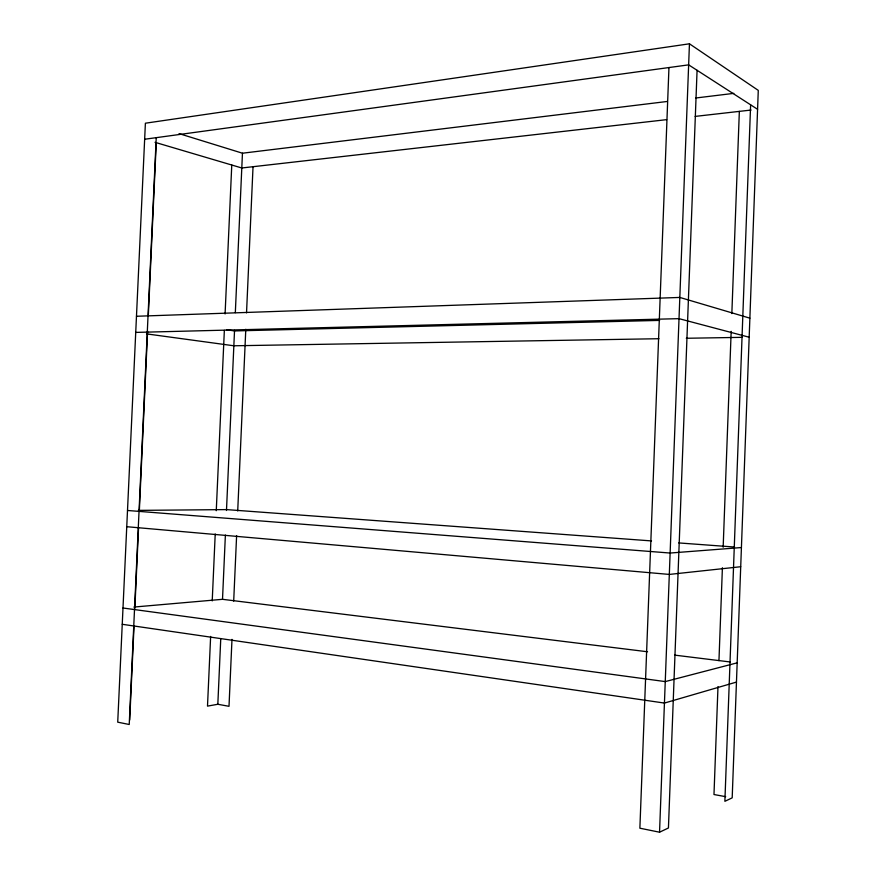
<?xml version="1.0" encoding="UTF-8"?>
<svg xmlns="http://www.w3.org/2000/svg" width="876" height="876" viewBox="0 0 876 876"><rect width="100%" height="100%" fill="white"/><g stroke="black" fill="none" stroke-linecap="round" stroke-linejoin="round"><path stroke-width="1.31" d="M668.957 67.551L639.874 828.203L659.54 832.2L689.445 43.8L145.394 123.209L117.723 722.163L129.221 724.496L156.235 137.663M697.077 70.288L668.432 827.995L659.54 832.2M717.992 686.598L713.984 794.532L725.689 796.667M718.955 660.635L722.404 567.725M723.16 547.226L731.175 331.358M731.843 313.597L739.344 111.383M750.622 104.824L724.879 801.31L732.194 797.85L758.277 90.381L689.445 43.8M210.634 636.436L207.502 706.122L217.828 704.271L220.752 638.779M222.515 599.206L225.384 535.061M226.479 510.5L234.538 330.372M235.326 312.633L242.455 153.212L179.043 133.612M231.987 639.37L229.008 706.308L217.828 704.271M233.695 601.122L236.619 535.554M237.714 510.96L245.795 329.267M246.528 312.874L253.033 166.703M129.703 720.028L134.039 625.847M134.86 608.108L138.561 527.582M139.317 511.201L147.606 331.04M148.296 316.028L156.267 142.689M212.222 600.903L215.222 533.955M216.262 510.719L224.355 330.361M225.088 313.958L231.768 165.016M736.464 682.086L664.435 703.067L122.246 624.292M737.176 662.836L665.256 681.594L123.001 608.01M144.66 139.251L688.645 64.857L757.576 109.303M242.455 153.212L667.326 101.463M695.829 97.992L733.836 93.36M666.636 119.651L241.787 167.984L155.019 142.317M695.139 116.409L751.06 110.047M740.713 566.728L669.319 574.426L126.757 526.706M133.908 607.057L222.515 599.315L647.55 651.766M741.424 547.544L670.129 553.041L127.513 510.478M136.481 316.269L679.82 297.435L749.878 318.163M135.736 332.409L679.02 318.656L749.177 337.227M659.65 320.397L234.505 330.931L226.457 329.726M658.96 338.716L233.848 345.779L146.489 333.876M686.291 338.267L742.344 337.337M138.353 510.38L226.523 509.602L651.514 540.919M678.758 542.923L734.614 547.04M674.706 655.128L730.387 661.993"/></g></svg>
